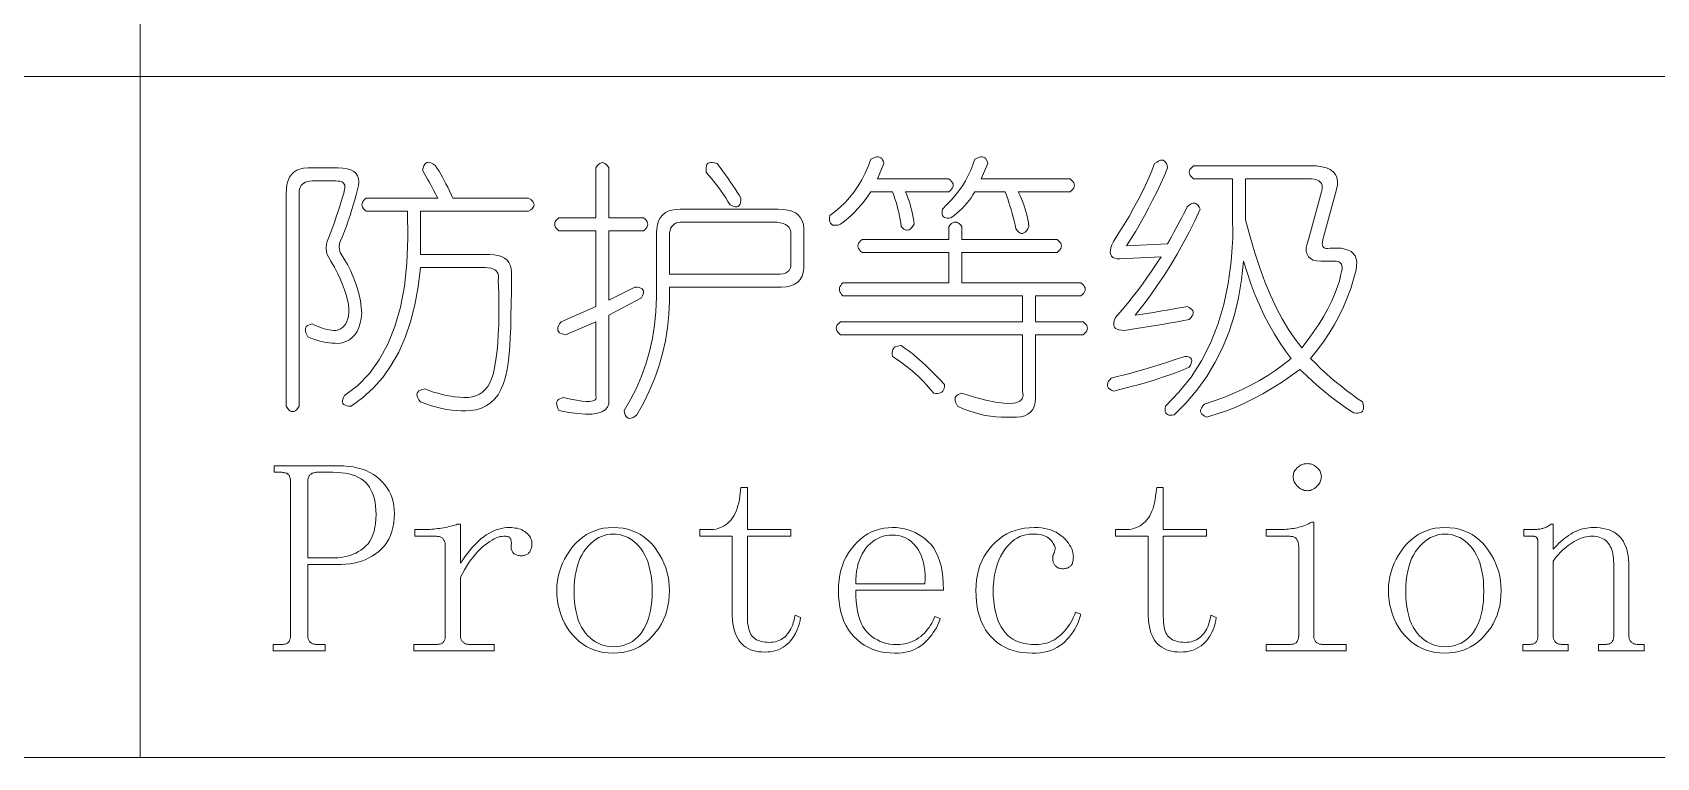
# Model space of a CAD drawing. Extents: x 1 to 297, y 1 to 210.
# Drawn here: x 131.29 to 144.14, y 29.56 to 35.3 of the extents above; entities that cross this region are included whole.
import ezdxf

# ---------------------------------------------------------------- set-up
doc = ezdxf.new("R2010")
doc.units = 0

msp = doc.modelspace()

# ---------------------------------------------------------------- linework, layer by layer
at = {"color": 7, "lineweight": 13}
for p, q in [((132.141, 56.508), (132.141, 29.565)), ((1.306, 34.953), (219.321, 34.953)), ((1.306, 29.565), (219.321, 29.565))]:
    msp.add_line(p, q, dxfattribs=at)
for points in [[(133.467, 34.231), (133.707, 34.231), (133.745, 34.229), (133.779, 34.224), (133.807, 34.215), (133.83, 34.203), (133.848, 34.188), (133.861, 34.169), (133.869, 34.147), (133.871, 34.121), (133.869, 34.092), (133.861, 34.059), (133.85, 34.018), (133.839, 33.977), (133.827, 33.936), (133.814, 33.895), (133.801, 33.853), (133.787, 33.812), (133.772, 33.771), (133.757, 33.73), (133.741, 33.689), (133.724, 33.648), (133.721, 33.641), (133.718, 33.633), (133.717, 33.626), (133.716, 33.618), (133.715, 33.609), (133.716, 33.6), (133.717, 33.591), (133.718, 33.582), (133.721, 33.572), (133.724, 33.562), (133.753, 33.514), (133.78, 33.466), (133.804, 33.418), (133.825, 33.37), (133.844, 33.322), (133.86, 33.274), (133.873, 33.226), (133.883, 33.178), (133.89, 33.13), (133.895, 33.082), (133.89, 33.039), (133.882, 33.001), (133.871, 32.967), (133.857, 32.937), (133.84, 32.911), (133.819, 32.889), (133.796, 32.871), (133.769, 32.857), (133.739, 32.847), (133.707, 32.842), (133.683, 32.843), (133.659, 32.844), (133.635, 32.847), (133.611, 32.85), (133.587, 32.855), (133.563, 32.861), (133.539, 32.867), (133.515, 32.875), (133.491, 32.884), (133.467, 32.893), (133.458, 32.91), (133.452, 32.925), (133.448, 32.939), (133.448, 32.951), (133.45, 32.962), (133.454, 32.972), (133.462, 32.98), (133.472, 32.987), (133.485, 32.992), (133.501, 32.996), (133.521, 32.987), (133.541, 32.978), (133.561, 32.97), (133.581, 32.963), (133.6, 32.958), (133.618, 32.953), (133.637, 32.949), (133.655, 32.947), (133.672, 32.945), (133.69, 32.945), (133.709, 32.95), (133.727, 32.957), (133.742, 32.967), (133.755, 32.981), (133.767, 32.996), (133.776, 33.015), (133.783, 33.036), (133.788, 33.06), (133.791, 33.087), (133.792, 33.116), (133.788, 33.151), (133.78, 33.188), (133.77, 33.227), (133.757, 33.267), (133.741, 33.309), (133.722, 33.353), (133.701, 33.398), (133.677, 33.445), (133.65, 33.494), (133.621, 33.545), (133.618, 33.555), (133.616, 33.565), (133.614, 33.576), (133.613, 33.586), (133.612, 33.596), (133.613, 33.607), (133.614, 33.617), (133.616, 33.627), (133.618, 33.637), (133.621, 33.648), (133.641, 33.701), (133.659, 33.752), (133.677, 33.8), (133.692, 33.845), (133.707, 33.888), (133.72, 33.927), (133.731, 33.965), (133.742, 33.999), (133.751, 34.03), (133.758, 34.059), (133.761, 34.072), (133.761, 34.084), (133.759, 34.094), (133.755, 34.103), (133.75, 34.111), (133.742, 34.117), (133.732, 34.122), (133.72, 34.125), (133.706, 34.127), (133.69, 34.128), (133.501, 34.128), (133.481, 34.127), (133.464, 34.124), (133.449, 34.118), (133.435, 34.111), (133.424, 34.102), (133.415, 34.091), (133.407, 34.077), (133.402, 34.062), (133.399, 34.044), (133.398, 34.025), (133.398, 32.345), (133.388, 32.329), (133.378, 32.317), (133.367, 32.309), (133.357, 32.304), (133.347, 32.302), (133.336, 32.304), (133.326, 32.309), (133.316, 32.317), (133.306, 32.329), (133.295, 32.345), (133.295, 34.025), (133.297, 34.064), (133.302, 34.099), (133.311, 34.13), (133.323, 34.157), (133.338, 34.179), (133.357, 34.198), (133.379, 34.212), (133.405, 34.222), (133.434, 34.229)], [(134.375, 34.213), (134.379, 34.232), (134.385, 34.248), (134.392, 34.26), (134.4, 34.268), (134.41, 34.273), (134.421, 34.275), (134.433, 34.273), (134.447, 34.268), (134.462, 34.26), (134.478, 34.248), (134.492, 34.227), (134.506, 34.205), (134.519, 34.181), (134.533, 34.157), (134.547, 34.132), (134.56, 34.106), (134.574, 34.079), (134.588, 34.05), (134.602, 34.021), (134.615, 33.991), (135.215, 33.991), (135.231, 33.98), (135.243, 33.97), (135.251, 33.96), (135.256, 33.949), (135.258, 33.939), (135.256, 33.929), (135.251, 33.919), (135.243, 33.908), (135.231, 33.898), (135.215, 33.888), (134.358, 33.888), (134.358, 33.545), (134.907, 33.545), (134.942, 33.543), (134.974, 33.538), (135.001, 33.529), (135.025, 33.517), (135.044, 33.502), (135.059, 33.483), (135.07, 33.461), (135.077, 33.435), (135.079, 33.406), (135.078, 33.373), (135.078, 33.258), (135.077, 33.152), (135.075, 33.055), (135.073, 32.967), (135.07, 32.889), (135.066, 32.82), (135.061, 32.76), (135.056, 32.71), (135.05, 32.668), (135.044, 32.636), (135.032, 32.577), (135.016, 32.525), (134.996, 32.477), (134.973, 32.436), (134.945, 32.401), (134.914, 32.371), (134.879, 32.347), (134.841, 32.329), (134.799, 32.317), (134.752, 32.311), (134.718, 32.308), (134.682, 32.308), (134.645, 32.31), (134.607, 32.313), (134.568, 32.319), (134.528, 32.327), (134.487, 32.337), (134.445, 32.349), (134.402, 32.363), (134.358, 32.379), (134.346, 32.396), (134.338, 32.411), (134.332, 32.424), (134.331, 32.437), (134.332, 32.448), (134.338, 32.457), (134.346, 32.466), (134.358, 32.472), (134.374, 32.478), (134.392, 32.482), (134.427, 32.469), (134.461, 32.457), (134.495, 32.447), (134.53, 32.438), (134.564, 32.431), (134.598, 32.424), (134.632, 32.42), (134.667, 32.416), (134.701, 32.414), (134.735, 32.413), (134.768, 32.419), (134.798, 32.428), (134.826, 32.441), (134.85, 32.457), (134.872, 32.478), (134.892, 32.502), (134.908, 32.53), (134.922, 32.562), (134.933, 32.597), (134.941, 32.636), (134.951, 32.68), (134.959, 32.73), (134.966, 32.786), (134.971, 32.847), (134.975, 32.915), (134.978, 32.988), (134.979, 33.067), (134.979, 33.152), (134.978, 33.243), (134.975, 33.339), (134.977, 33.359), (134.977, 33.376), (134.973, 33.392), (134.967, 33.405), (134.958, 33.416), (134.946, 33.426), (134.932, 33.433), (134.915, 33.438), (134.895, 33.441), (134.872, 33.442), (134.358, 33.442), (134.34, 33.289), (134.314, 33.146), (134.28, 33.012), (134.237, 32.888), (134.187, 32.773), (134.128, 32.669), (134.061, 32.573), (133.985, 32.487), (133.901, 32.411), (133.81, 32.345), (133.791, 32.346), (133.775, 32.348), (133.762, 32.353), (133.752, 32.359), (133.745, 32.366), (133.742, 32.376), (133.741, 32.387), (133.744, 32.4), (133.749, 32.414), (133.758, 32.431), (133.862, 32.51), (133.954, 32.604), (134.033, 32.713), (134.101, 32.837), (134.157, 32.975), (134.2, 33.128), (134.232, 33.296), (134.252, 33.478), (134.26, 33.676), (134.255, 33.888), (133.93, 33.888), (133.917, 33.898), (133.908, 33.908), (133.901, 33.919), (133.897, 33.929), (133.895, 33.939), (133.897, 33.949), (133.901, 33.96), (133.908, 33.97), (133.917, 33.98), (133.93, 33.991), (134.495, 33.991), (134.485, 34.011), (134.474, 34.032), (134.463, 34.054), (134.451, 34.076), (134.44, 34.098), (134.427, 34.12), (134.415, 34.143), (134.402, 34.166), (134.389, 34.19)], [(135.85, 34.231), (135.85, 33.836), (136.124, 33.836), (136.136, 33.826), (136.146, 33.816), (136.153, 33.805), (136.157, 33.795), (136.158, 33.785), (136.157, 33.775), (136.153, 33.764), (136.146, 33.754), (136.136, 33.744), (136.124, 33.733), (135.85, 33.733), (135.85, 33.185), (136.055, 33.288), (136.074, 33.287), (136.09, 33.284), (136.103, 33.28), (136.113, 33.274), (136.12, 33.266), (136.123, 33.257), (136.124, 33.246), (136.121, 33.233), (136.115, 33.218), (136.107, 33.202), (135.85, 33.065), (135.85, 32.396), (135.849, 32.365), (135.839, 32.338), (135.821, 32.317), (135.795, 32.3), (135.76, 32.289), (135.716, 32.283), (135.664, 32.282), (135.603, 32.287), (135.533, 32.296), (135.455, 32.311), (135.446, 32.327), (135.44, 32.342), (135.437, 32.356), (135.436, 32.368), (135.438, 32.379), (135.443, 32.389), (135.45, 32.397), (135.461, 32.404), (135.474, 32.409), (135.49, 32.413), (135.545, 32.401), (135.593, 32.392), (135.635, 32.386), (135.671, 32.383), (135.7, 32.383), (135.722, 32.387), (135.738, 32.393), (135.747, 32.402), (135.75, 32.415), (135.747, 32.431), (135.747, 33.013), (135.507, 32.911), (135.488, 32.915), (135.472, 32.92), (135.46, 32.927), (135.452, 32.935), (135.447, 32.945), (135.445, 32.956), (135.447, 32.968), (135.452, 32.982), (135.46, 32.997), (135.472, 33.013), (135.747, 33.133), (135.747, 33.733), (135.455, 33.733), (135.443, 33.744), (135.433, 33.754), (135.426, 33.764), (135.422, 33.775), (135.421, 33.785), (135.422, 33.795), (135.426, 33.805), (135.433, 33.816), (135.443, 33.826), (135.455, 33.836), (135.747, 33.836), (135.747, 34.231), (135.757, 34.246), (135.767, 34.258), (135.778, 34.267), (135.788, 34.272), (135.798, 34.273), (135.808, 34.272), (135.819, 34.267), (135.829, 34.258), (135.839, 34.246)], [(136.707, 34.265), (136.73, 34.234), (136.753, 34.205), (136.774, 34.175), (136.794, 34.147), (136.814, 34.119), (136.832, 34.092), (136.85, 34.066), (136.866, 34.04), (136.881, 34.015), (136.895, 33.991), (136.894, 33.972), (136.892, 33.956), (136.888, 33.943), (136.882, 33.933), (136.874, 33.926), (136.864, 33.923), (136.853, 33.922), (136.84, 33.925), (136.826, 33.93), (136.81, 33.939), (136.792, 33.966), (136.775, 33.993), (136.757, 34.02), (136.738, 34.046), (136.72, 34.072), (136.701, 34.098), (136.681, 34.123), (136.661, 34.148), (136.641, 34.172), (136.621, 34.196), (136.619, 34.215), (136.619, 34.232), (136.622, 34.246), (136.626, 34.257), (136.634, 34.265), (136.644, 34.27), (136.656, 34.273), (136.67, 34.273), (136.687, 34.27)], [(137.924, 34.299), (137.94, 34.308), (137.955, 34.314), (137.969, 34.318), (137.981, 34.318), (137.992, 34.316), (138.002, 34.311), (138.01, 34.304), (138.017, 34.294), (138.023, 34.281), (138.027, 34.265), (137.975, 34.145), (138.541, 34.145), (138.553, 34.135), (138.563, 34.124), (138.57, 34.114), (138.574, 34.104), (138.575, 34.093), (138.574, 34.083), (138.57, 34.073), (138.563, 34.063), (138.553, 34.052), (138.541, 34.042), (138.198, 34.042), (138.208, 34.018), (138.217, 33.993), (138.226, 33.968), (138.234, 33.943), (138.241, 33.918), (138.247, 33.892), (138.253, 33.866), (138.258, 33.839), (138.263, 33.812), (138.267, 33.785), (138.256, 33.769), (138.246, 33.757), (138.236, 33.747), (138.226, 33.741), (138.215, 33.738), (138.205, 33.738), (138.195, 33.74), (138.184, 33.746), (138.174, 33.756), (138.164, 33.768), (138.16, 33.795), (138.156, 33.823), (138.15, 33.85), (138.145, 33.877), (138.138, 33.905), (138.131, 33.932), (138.123, 33.96), (138.114, 33.987), (138.105, 34.015), (138.095, 34.042), (137.924, 34.042), (137.906, 34.015), (137.887, 33.988), (137.866, 33.961), (137.844, 33.935), (137.821, 33.909), (137.796, 33.884), (137.77, 33.858), (137.743, 33.834), (137.714, 33.809), (137.684, 33.785), (137.664, 33.779), (137.648, 33.777), (137.633, 33.777), (137.621, 33.779), (137.611, 33.785), (137.604, 33.793), (137.599, 33.804), (137.596, 33.818), (137.596, 33.834), (137.598, 33.853), (137.642, 33.886), (137.682, 33.921), (137.721, 33.958), (137.757, 33.999), (137.791, 34.042), (137.822, 34.088), (137.851, 34.137), (137.878, 34.188), (137.902, 34.242)], [(138.747, 34.299), (138.763, 34.308), (138.778, 34.314), (138.792, 34.318), (138.804, 34.318), (138.815, 34.316), (138.825, 34.311), (138.833, 34.304), (138.84, 34.294), (138.845, 34.281), (138.85, 34.265), (138.798, 34.145), (139.501, 34.145), (139.513, 34.135), (139.523, 34.124), (139.53, 34.114), (139.534, 34.104), (139.535, 34.093), (139.534, 34.083), (139.53, 34.073), (139.523, 34.063), (139.513, 34.052), (139.501, 34.042), (139.09, 34.042), (139.103, 34.015), (139.115, 33.987), (139.126, 33.96), (139.136, 33.932), (139.145, 33.905), (139.153, 33.877), (139.16, 33.85), (139.166, 33.823), (139.171, 33.795), (139.175, 33.768), (139.165, 33.749), (139.155, 33.734), (139.144, 33.723), (139.134, 33.716), (139.124, 33.712), (139.114, 33.712), (139.103, 33.716), (139.093, 33.724), (139.083, 33.735), (139.072, 33.751), (139.065, 33.781), (139.058, 33.812), (139.05, 33.842), (139.042, 33.871), (139.034, 33.901), (139.025, 33.93), (139.016, 33.958), (139.007, 33.986), (138.997, 34.014), (138.987, 34.042), (138.747, 34.042), (138.732, 34.018), (138.717, 33.995), (138.701, 33.973), (138.684, 33.951), (138.665, 33.931), (138.646, 33.91), (138.626, 33.891), (138.604, 33.872), (138.582, 33.854), (138.558, 33.836), (138.542, 33.834), (138.528, 33.834), (138.516, 33.835), (138.506, 33.839), (138.498, 33.845), (138.492, 33.853), (138.489, 33.863), (138.487, 33.875), (138.487, 33.889), (138.49, 33.905), (138.526, 33.94), (138.56, 33.975), (138.592, 34.012), (138.621, 34.05), (138.648, 34.089), (138.673, 34.129), (138.695, 34.17), (138.714, 34.212), (138.732, 34.255)], [(140.17, 34.265), (140.186, 34.277), (140.201, 34.285), (140.215, 34.291), (140.227, 34.292), (140.238, 34.291), (140.248, 34.285), (140.256, 34.277), (140.263, 34.265), (140.268, 34.249), (140.272, 34.231), (140.244, 34.166), (140.215, 34.102), (140.186, 34.038), (140.154, 33.975), (140.122, 33.913), (140.089, 33.852), (140.055, 33.791), (140.02, 33.731), (139.984, 33.672), (139.947, 33.613), (140.272, 33.631), (140.289, 33.661), (140.306, 33.692), (140.322, 33.722), (140.338, 33.751), (140.354, 33.781), (140.369, 33.81), (140.384, 33.838), (140.399, 33.866), (140.413, 33.894), (140.427, 33.922), (140.44, 33.934), (140.453, 33.943), (140.465, 33.949), (140.476, 33.952), (140.487, 33.952), (140.497, 33.949), (140.506, 33.942), (140.514, 33.933), (140.522, 33.92), (140.53, 33.905), (140.487, 33.813), (140.443, 33.723), (140.397, 33.635), (140.349, 33.548), (140.298, 33.463), (140.246, 33.38), (140.191, 33.299), (140.135, 33.219), (140.076, 33.141), (140.015, 33.065), (140.06, 33.072), (140.103, 33.079), (140.146, 33.085), (140.188, 33.092), (140.23, 33.099), (140.27, 33.106), (140.31, 33.113), (140.35, 33.12), (140.389, 33.127), (140.427, 33.133), (140.442, 33.126), (140.455, 33.118), (140.464, 33.11), (140.471, 33.101), (140.474, 33.091), (140.474, 33.08), (140.471, 33.069), (140.465, 33.057), (140.456, 33.044), (140.444, 33.031), (140.389, 33.02), (140.336, 33.011), (140.282, 33.001), (140.23, 32.992), (140.178, 32.983), (140.127, 32.975), (140.077, 32.967), (140.027, 32.959), (139.978, 32.952), (139.93, 32.945), (139.907, 32.946), (139.888, 32.949), (139.873, 32.954), (139.861, 32.961), (139.852, 32.971), (139.847, 32.982), (139.846, 32.995), (139.847, 33.011), (139.852, 33.028), (139.861, 33.048), (139.895, 33.086), (139.93, 33.127), (139.965, 33.17), (140.001, 33.215), (140.037, 33.262), (140.073, 33.311), (140.109, 33.362), (140.146, 33.415), (140.183, 33.47), (140.221, 33.528), (139.895, 33.511), (139.873, 33.512), (139.855, 33.516), (139.84, 33.523), (139.829, 33.533), (139.822, 33.545), (139.819, 33.56), (139.82, 33.578), (139.824, 33.598), (139.832, 33.622), (139.844, 33.648), (139.887, 33.716), (139.928, 33.782), (139.967, 33.847), (140.003, 33.911), (140.037, 33.973), (140.068, 34.034), (140.097, 34.094), (140.124, 34.152), (140.148, 34.209)], [(140.478, 34.248), (141.404, 34.248), (141.452, 34.246), (141.494, 34.24), (141.53, 34.231), (141.56, 34.218), (141.584, 34.201), (141.601, 34.18), (141.613, 34.155), (141.618, 34.127), (141.617, 34.095), (141.61, 34.059), (141.507, 33.682), (141.501, 33.663), (141.498, 33.646), (141.497, 33.631), (141.498, 33.619), (141.502, 33.609), (141.509, 33.602), (141.518, 33.597), (141.529, 33.594), (141.542, 33.594), (141.558, 33.596), (141.61, 33.596), (141.645, 33.595), (141.676, 33.589), (141.703, 33.581), (141.725, 33.569), (141.742, 33.553), (141.756, 33.535), (141.764, 33.512), (141.769, 33.487), (141.768, 33.457), (141.764, 33.425), (141.745, 33.35), (141.722, 33.276), (141.695, 33.203), (141.665, 33.131), (141.631, 33.061), (141.593, 32.991), (141.551, 32.922), (141.506, 32.854), (141.457, 32.788), (141.404, 32.722), (141.445, 32.682), (141.486, 32.642), (141.527, 32.605), (141.568, 32.568), (141.61, 32.533), (141.651, 32.5), (141.692, 32.468), (141.733, 32.437), (141.774, 32.407), (141.815, 32.379), (141.821, 32.36), (141.824, 32.343), (141.824, 32.328), (141.821, 32.316), (141.815, 32.306), (141.807, 32.299), (141.796, 32.294), (141.782, 32.291), (141.766, 32.291), (141.747, 32.293), (141.715, 32.312), (141.68, 32.335), (141.643, 32.36), (141.604, 32.389), (141.562, 32.422), (141.518, 32.458), (141.472, 32.497), (141.423, 32.54), (141.372, 32.587), (141.318, 32.636), (141.246, 32.583), (141.173, 32.533), (141.101, 32.487), (141.027, 32.444), (140.954, 32.405), (140.88, 32.369), (140.806, 32.336), (140.731, 32.307), (140.656, 32.281), (140.581, 32.259), (140.565, 32.266), (140.553, 32.274), (140.543, 32.283), (140.537, 32.292), (140.534, 32.302), (140.534, 32.313), (140.537, 32.324), (140.543, 32.336), (140.552, 32.349), (140.564, 32.362), (140.642, 32.387), (140.717, 32.415), (140.791, 32.445), (140.863, 32.477), (140.932, 32.512), (141, 32.549), (141.065, 32.589), (141.129, 32.631), (141.19, 32.675), (141.25, 32.722), (141.203, 32.785), (141.158, 32.852), (141.115, 32.921), (141.074, 32.994), (141.035, 33.069), (140.999, 33.148), (140.964, 33.23), (140.931, 33.314), (140.901, 33.402), (140.872, 33.493), (140.858, 33.345), (140.834, 33.203), (140.801, 33.067), (140.76, 32.937), (140.71, 32.812), (140.65, 32.693), (140.582, 32.58), (140.505, 32.473), (140.419, 32.372), (140.324, 32.276), (140.308, 32.274), (140.294, 32.274), (140.282, 32.275), (140.272, 32.279), (140.264, 32.285), (140.258, 32.293), (140.254, 32.303), (140.253, 32.315), (140.253, 32.329), (140.255, 32.345), (140.362, 32.456), (140.458, 32.576), (140.541, 32.705), (140.612, 32.844), (140.671, 32.992), (140.718, 33.149), (140.753, 33.316), (140.776, 33.491), (140.788, 33.676), (140.787, 33.871), (140.787, 34.145), (140.478, 34.145), (140.466, 34.155), (140.456, 34.165), (140.449, 34.176), (140.445, 34.186), (140.444, 34.196), (140.445, 34.207), (140.449, 34.217), (140.456, 34.227), (140.466, 34.237)], [(141.387, 34.145), (140.89, 34.145), (140.89, 33.819), (140.925, 33.686), (140.962, 33.559), (141.002, 33.44), (141.043, 33.328), (141.087, 33.223), (141.132, 33.126), (141.18, 33.036), (141.23, 32.952), (141.281, 32.876), (141.335, 32.808), (141.385, 32.872), (141.43, 32.935), (141.471, 32.997), (141.508, 33.057), (141.541, 33.116), (141.57, 33.174), (141.594, 33.23), (141.615, 33.285), (141.632, 33.338), (141.644, 33.391), (141.65, 33.41), (141.653, 33.428), (141.654, 33.443), (141.652, 33.456), (141.648, 33.468), (141.642, 33.477), (141.633, 33.484), (141.622, 33.489), (141.608, 33.492), (141.592, 33.493), (141.524, 33.493), (141.485, 33.492), (141.453, 33.495), (141.425, 33.502), (141.403, 33.513), (141.387, 33.528), (141.376, 33.547), (141.37, 33.57), (141.37, 33.598), (141.376, 33.629), (141.387, 33.665), (141.49, 34.042), (141.495, 34.062), (141.496, 34.079), (141.495, 34.094), (141.49, 34.108), (141.481, 34.119), (141.469, 34.128), (141.454, 34.136), (141.435, 34.141), (141.412, 34.144)], [(136.415, 33.905), (137.187, 33.905), (137.229, 33.903), (137.266, 33.897), (137.299, 33.888), (137.327, 33.875), (137.35, 33.858), (137.368, 33.837), (137.381, 33.812), (137.39, 33.784), (137.393, 33.752), (137.392, 33.716), (137.392, 33.476), (137.393, 33.437), (137.389, 33.403), (137.38, 33.373), (137.365, 33.347), (137.345, 33.326), (137.32, 33.31), (137.29, 33.297), (137.255, 33.29), (137.215, 33.287), (137.17, 33.288), (136.33, 33.288), (136.33, 33.179), (136.325, 33.072), (136.314, 32.966), (136.297, 32.863), (136.274, 32.761), (136.245, 32.66), (136.211, 32.562), (136.17, 32.465), (136.124, 32.37), (136.072, 32.276), (136.056, 32.264), (136.041, 32.256), (136.027, 32.251), (136.015, 32.249), (136.004, 32.251), (135.994, 32.256), (135.986, 32.264), (135.979, 32.276), (135.974, 32.292), (135.97, 32.311), (136.021, 32.398), (136.068, 32.488), (136.108, 32.582), (136.142, 32.678), (136.171, 32.778), (136.194, 32.88), (136.211, 32.986), (136.222, 33.095), (136.227, 33.207), (136.227, 33.322), (136.227, 33.716), (136.229, 33.752), (136.234, 33.784), (136.244, 33.812), (136.257, 33.837), (136.274, 33.858), (136.295, 33.875), (136.319, 33.888), (136.347, 33.897), (136.379, 33.903)], [(137.152, 33.802), (136.432, 33.802), (136.413, 33.801), (136.395, 33.798), (136.38, 33.793), (136.367, 33.786), (136.355, 33.776), (136.346, 33.765), (136.339, 33.752), (136.334, 33.736), (136.331, 33.719), (136.33, 33.699), (136.33, 33.391), (137.152, 33.391), (137.182, 33.389), (137.207, 33.389), (137.23, 33.393), (137.248, 33.399), (137.264, 33.408), (137.276, 33.419), (137.284, 33.434), (137.29, 33.451), (137.291, 33.471), (137.29, 33.493), (137.29, 33.682), (137.291, 33.705), (137.29, 33.725), (137.284, 33.743), (137.276, 33.759), (137.264, 33.772), (137.248, 33.783), (137.23, 33.791), (137.207, 33.797), (137.182, 33.801)], [(138.644, 33.768), (138.644, 33.665), (139.398, 33.665), (139.41, 33.655), (139.42, 33.644), (139.427, 33.634), (139.431, 33.624), (139.432, 33.613), (139.431, 33.603), (139.427, 33.593), (139.42, 33.583), (139.41, 33.572), (139.398, 33.562), (138.644, 33.562), (138.644, 33.322), (139.587, 33.322), (139.599, 33.312), (139.609, 33.301), (139.616, 33.291), (139.62, 33.281), (139.621, 33.271), (139.62, 33.26), (139.616, 33.25), (139.609, 33.24), (139.599, 33.229), (139.587, 33.219), (139.227, 33.219), (139.227, 33.013), (139.604, 33.013), (139.616, 33.003), (139.626, 32.993), (139.633, 32.983), (139.637, 32.972), (139.638, 32.962), (139.637, 32.952), (139.633, 32.941), (139.626, 32.931), (139.616, 32.921), (139.604, 32.911), (139.227, 32.911), (139.227, 32.448), (139.228, 32.409), (139.225, 32.374), (139.217, 32.344), (139.205, 32.319), (139.188, 32.298), (139.167, 32.281), (139.142, 32.269), (139.112, 32.261), (139.077, 32.258), (139.038, 32.259), (138.997, 32.257), (138.955, 32.257), (138.913, 32.26), (138.871, 32.265), (138.828, 32.272), (138.785, 32.282), (138.742, 32.294), (138.698, 32.309), (138.654, 32.325), (138.61, 32.345), (138.601, 32.361), (138.594, 32.376), (138.591, 32.39), (138.59, 32.402), (138.592, 32.413), (138.597, 32.423), (138.605, 32.431), (138.615, 32.438), (138.628, 32.444), (138.644, 32.448), (138.744, 32.417), (138.833, 32.394), (138.91, 32.377), (138.976, 32.368), (139.03, 32.366), (139.072, 32.372), (139.102, 32.384), (139.121, 32.404), (139.128, 32.431), (139.124, 32.465), (139.124, 32.911), (137.684, 32.911), (137.672, 32.921), (137.662, 32.931), (137.655, 32.941), (137.651, 32.952), (137.65, 32.962), (137.651, 32.972), (137.655, 32.983), (137.662, 32.993), (137.672, 33.003), (137.684, 33.013), (139.124, 33.013), (139.124, 33.219), (137.701, 33.219), (137.692, 33.229), (137.685, 33.24), (137.679, 33.25), (137.676, 33.26), (137.675, 33.271), (137.676, 33.281), (137.679, 33.291), (137.685, 33.301), (137.692, 33.312), (137.701, 33.322), (138.541, 33.322), (138.541, 33.562), (137.855, 33.562), (137.843, 33.572), (137.833, 33.583), (137.826, 33.593), (137.822, 33.603), (137.821, 33.613), (137.822, 33.624), (137.826, 33.634), (137.833, 33.644), (137.843, 33.655), (137.855, 33.665), (138.541, 33.665), (138.541, 33.768), (138.551, 33.78), (138.562, 33.79), (138.572, 33.797), (138.582, 33.801), (138.592, 33.802), (138.603, 33.801), (138.613, 33.797), (138.623, 33.79), (138.634, 33.78)], [(138.164, 32.825), (138.195, 32.803), (138.227, 32.78), (138.26, 32.754), (138.293, 32.726), (138.327, 32.696), (138.361, 32.664), (138.397, 32.63), (138.433, 32.594), (138.469, 32.556), (138.507, 32.516), (138.506, 32.5), (138.503, 32.486), (138.499, 32.474), (138.493, 32.464), (138.485, 32.456), (138.476, 32.45), (138.465, 32.447), (138.452, 32.445), (138.437, 32.445), (138.421, 32.448), (138.393, 32.481), (138.364, 32.514), (138.334, 32.546), (138.303, 32.577), (138.271, 32.606), (138.238, 32.635), (138.204, 32.663), (138.169, 32.689), (138.132, 32.715), (138.095, 32.739), (138.093, 32.755), (138.093, 32.77), (138.094, 32.783), (138.098, 32.794), (138.104, 32.803), (138.112, 32.811), (138.122, 32.817), (138.134, 32.821), (138.148, 32.824)], [(140.41, 32.739), (140.425, 32.738), (140.438, 32.736), (140.449, 32.731), (140.456, 32.725), (140.461, 32.718), (140.463, 32.708), (140.462, 32.697), (140.459, 32.684), (140.453, 32.67), (140.444, 32.653), (140.395, 32.633), (140.343, 32.613), (140.289, 32.593), (140.233, 32.574), (140.174, 32.555), (140.113, 32.536), (140.049, 32.518), (139.983, 32.5), (139.915, 32.482), (139.844, 32.465), (139.828, 32.472), (139.816, 32.48), (139.806, 32.489), (139.8, 32.498), (139.797, 32.508), (139.797, 32.518), (139.799, 32.53), (139.805, 32.542), (139.815, 32.554), (139.827, 32.568), (139.873, 32.579), (139.921, 32.591), (139.973, 32.605), (140.027, 32.62), (140.084, 32.636), (140.144, 32.654), (140.206, 32.673), (140.271, 32.694), (140.339, 32.716)], [(141.378, 31.891), (141.387, 31.89), (141.395, 31.889), (141.403, 31.888), (141.411, 31.886), (141.419, 31.883), (141.426, 31.88), (141.434, 31.876), (141.441, 31.871), (141.448, 31.866), (141.455, 31.861), (141.462, 31.854), (141.468, 31.848), (141.473, 31.841), (141.477, 31.835), (141.481, 31.827), (141.484, 31.82), (141.486, 31.812), (141.488, 31.804), (141.489, 31.796), (141.49, 31.788), (141.489, 31.779), (141.488, 31.771), (141.486, 31.763), (141.484, 31.755), (141.481, 31.747), (141.477, 31.739), (141.473, 31.732), (141.468, 31.725), (141.462, 31.718), (141.455, 31.711), (141.448, 31.704), (141.441, 31.698), (141.434, 31.693), (141.426, 31.689), (141.419, 31.685), (141.411, 31.682), (141.403, 31.679), (141.395, 31.678), (141.387, 31.677), (141.378, 31.676), (141.37, 31.677), (141.361, 31.678), (141.353, 31.679), (141.345, 31.682), (141.337, 31.685), (141.33, 31.689), (141.322, 31.693), (141.315, 31.698), (141.308, 31.704), (141.301, 31.711), (141.294, 31.718), (141.289, 31.725), (141.284, 31.732), (141.279, 31.739), (141.275, 31.747), (141.272, 31.755), (141.27, 31.763), (141.268, 31.771), (141.267, 31.779), (141.267, 31.788), (141.267, 31.796), (141.268, 31.804), (141.27, 31.812), (141.272, 31.82), (141.275, 31.827), (141.279, 31.835), (141.284, 31.841), (141.289, 31.848), (141.294, 31.854), (141.301, 31.861), (141.308, 31.866), (141.315, 31.871), (141.322, 31.876), (141.33, 31.88), (141.337, 31.883), (141.345, 31.886), (141.353, 31.888), (141.361, 31.889), (141.37, 31.89)], [(133.467, 31.093), (133.467, 30.528), (133.467, 30.521), (133.468, 30.515), (133.469, 30.509), (133.47, 30.503), (133.472, 30.498), (133.474, 30.493), (133.477, 30.488), (133.48, 30.484), (133.484, 30.48), (133.488, 30.476), (133.493, 30.473), (133.497, 30.47), (133.502, 30.468), (133.507, 30.465), (133.513, 30.463), (133.518, 30.462), (133.524, 30.461), (133.531, 30.46), (133.537, 30.459), (133.544, 30.459), (133.604, 30.459), (133.604, 30.408), (133.192, 30.408), (133.192, 30.459), (133.252, 30.459), (133.261, 30.459), (133.269, 30.46), (133.276, 30.461), (133.283, 30.462), (133.289, 30.463), (133.295, 30.465), (133.3, 30.468), (133.305, 30.47), (133.309, 30.473), (133.312, 30.476), (133.316, 30.48), (133.319, 30.484), (133.321, 30.488), (133.323, 30.493), (133.325, 30.498), (133.327, 30.503), (133.328, 30.509), (133.329, 30.515), (133.329, 30.521), (133.33, 30.528), (133.33, 31.753), (133.329, 31.76), (133.329, 31.766), (133.328, 31.772), (133.327, 31.778), (133.325, 31.783), (133.323, 31.788), (133.321, 31.793), (133.319, 31.797), (133.316, 31.801), (133.312, 31.805), (133.309, 31.808), (133.305, 31.811), (133.3, 31.814), (133.295, 31.816), (133.289, 31.818), (133.283, 31.819), (133.276, 31.82), (133.269, 31.821), (133.261, 31.822), (133.252, 31.822), (133.201, 31.822), (133.201, 31.873), (133.707, 31.873), (133.749, 31.872), (133.788, 31.869), (133.826, 31.864), (133.862, 31.856), (133.896, 31.847), (133.928, 31.835), (133.958, 31.821), (133.986, 31.805), (134.013, 31.787), (134.037, 31.766), (134.059, 31.744), (134.078, 31.721), (134.096, 31.697), (134.111, 31.672), (134.123, 31.645), (134.134, 31.618), (134.142, 31.589), (134.148, 31.559), (134.151, 31.528), (134.152, 31.496), (134.151, 31.458), (134.147, 31.421), (134.141, 31.386), (134.133, 31.354), (134.121, 31.323), (134.108, 31.294), (134.092, 31.266), (134.073, 31.241), (134.052, 31.218), (134.028, 31.196), (134.003, 31.177), (133.977, 31.159), (133.949, 31.144), (133.921, 31.13), (133.892, 31.119), (133.862, 31.11), (133.831, 31.103), (133.799, 31.098), (133.766, 31.094), (133.732, 31.093)], [(133.681, 31.145), (133.706, 31.146), (133.731, 31.148), (133.755, 31.152), (133.779, 31.157), (133.802, 31.164), (133.824, 31.173), (133.846, 31.183), (133.868, 31.194), (133.888, 31.207), (133.908, 31.222), (133.927, 31.239), (133.944, 31.257), (133.958, 31.278), (133.971, 31.302), (133.982, 31.327), (133.991, 31.355), (133.998, 31.385), (134.003, 31.417), (134.006, 31.451), (134.007, 31.488), (134.006, 31.521), (134.003, 31.553), (133.999, 31.582), (133.994, 31.61), (133.986, 31.637), (133.977, 31.661), (133.967, 31.684), (133.955, 31.704), (133.941, 31.723), (133.925, 31.741), (133.908, 31.756), (133.889, 31.77), (133.868, 31.782), (133.844, 31.793), (133.819, 31.802), (133.792, 31.809), (133.763, 31.815), (133.732, 31.819), (133.699, 31.821), (133.664, 31.822), (133.544, 31.822), (133.537, 31.822), (133.531, 31.821), (133.524, 31.82), (133.518, 31.819), (133.513, 31.818), (133.507, 31.816), (133.502, 31.814), (133.497, 31.811), (133.493, 31.808), (133.488, 31.805), (133.484, 31.801), (133.48, 31.797), (133.477, 31.793), (133.474, 31.788), (133.472, 31.783), (133.47, 31.778), (133.469, 31.772), (133.468, 31.766), (133.467, 31.76), (133.467, 31.753), (133.467, 31.145)], [(136.947, 30.682), (136.947, 30.659), (136.948, 30.637), (136.951, 30.617), (136.954, 30.598), (136.957, 30.581), (136.962, 30.566), (136.968, 30.552), (136.974, 30.539), (136.981, 30.528), (136.99, 30.519), (136.999, 30.511), (137.008, 30.504), (137.019, 30.497), (137.031, 30.492), (137.043, 30.487), (137.056, 30.483), (137.071, 30.48), (137.086, 30.478), (137.101, 30.477), (137.118, 30.476), (137.135, 30.477), (137.151, 30.479), (137.166, 30.481), (137.181, 30.485), (137.195, 30.49), (137.209, 30.496), (137.221, 30.504), (137.233, 30.512), (137.245, 30.521), (137.255, 30.532), (137.265, 30.544), (137.274, 30.556), (137.283, 30.57), (137.291, 30.584), (137.298, 30.6), (137.305, 30.616), (137.31, 30.633), (137.316, 30.651), (137.32, 30.67), (137.324, 30.691), (137.367, 30.673), (137.363, 30.65), (137.358, 30.627), (137.351, 30.605), (137.344, 30.584), (137.336, 30.564), (137.326, 30.545), (137.315, 30.526), (137.304, 30.509), (137.291, 30.492), (137.277, 30.476), (137.262, 30.462), (137.246, 30.449), (137.229, 30.437), (137.211, 30.427), (137.192, 30.418), (137.172, 30.411), (137.152, 30.406), (137.13, 30.402), (137.107, 30.4), (137.084, 30.399), (137.059, 30.4), (137.035, 30.402), (137.012, 30.406), (136.991, 30.411), (136.971, 30.418), (136.953, 30.427), (136.935, 30.437), (136.919, 30.449), (136.904, 30.462), (136.891, 30.476), (136.879, 30.493), (136.868, 30.511), (136.858, 30.53), (136.85, 30.552), (136.843, 30.575), (136.837, 30.6), (136.832, 30.626), (136.829, 30.655), (136.827, 30.685), (136.827, 30.716), (136.827, 31.316), (136.57, 31.316), (136.57, 31.368), (136.638, 31.368), (136.658, 31.368), (136.678, 31.37), (136.696, 31.373), (136.714, 31.378), (136.731, 31.384), (136.748, 31.391), (136.763, 31.399), (136.778, 31.409), (136.792, 31.42), (136.805, 31.432), (136.818, 31.446), (136.829, 31.461), (136.84, 31.477), (136.849, 31.495), (136.858, 31.514), (136.865, 31.535), (136.872, 31.558), (136.878, 31.581), (136.883, 31.607), (136.887, 31.633), (136.895, 31.702), (136.947, 31.702), (136.947, 31.368), (137.29, 31.368), (137.29, 31.316), (136.947, 31.316)], [(140.238, 30.682), (140.239, 30.659), (140.24, 30.637), (140.242, 30.617), (140.245, 30.598), (140.249, 30.581), (140.254, 30.566), (140.259, 30.552), (140.266, 30.539), (140.273, 30.528), (140.281, 30.519), (140.29, 30.511), (140.3, 30.504), (140.311, 30.497), (140.322, 30.492), (140.335, 30.487), (140.348, 30.483), (140.362, 30.48), (140.377, 30.478), (140.393, 30.477), (140.41, 30.476), (140.426, 30.477), (140.442, 30.479), (140.458, 30.481), (140.473, 30.485), (140.487, 30.49), (140.5, 30.496), (140.513, 30.504), (140.525, 30.512), (140.536, 30.521), (140.547, 30.532), (140.557, 30.544), (140.566, 30.556), (140.574, 30.57), (140.582, 30.584), (140.59, 30.6), (140.596, 30.616), (140.602, 30.633), (140.607, 30.651), (140.612, 30.67), (140.615, 30.691), (140.658, 30.673), (140.654, 30.65), (140.649, 30.627), (140.643, 30.605), (140.635, 30.584), (140.627, 30.564), (140.618, 30.545), (140.607, 30.526), (140.595, 30.509), (140.582, 30.492), (140.568, 30.476), (140.553, 30.462), (140.537, 30.449), (140.52, 30.437), (140.502, 30.427), (140.483, 30.418), (140.464, 30.411), (140.443, 30.406), (140.421, 30.402), (140.399, 30.4), (140.375, 30.399), (140.35, 30.4), (140.326, 30.402), (140.304, 30.406), (140.283, 30.411), (140.263, 30.418), (140.244, 30.427), (140.227, 30.437), (140.211, 30.449), (140.196, 30.462), (140.182, 30.476), (140.17, 30.493), (140.159, 30.511), (140.15, 30.53), (140.141, 30.552), (140.134, 30.575), (140.128, 30.6), (140.124, 30.626), (140.121, 30.655), (140.119, 30.685), (140.118, 30.716), (140.118, 31.316), (139.861, 31.316), (139.861, 31.368), (139.93, 31.368), (139.95, 31.368), (139.969, 31.37), (139.988, 31.373), (140.006, 31.378), (140.023, 31.384), (140.039, 31.391), (140.055, 31.399), (140.069, 31.409), (140.083, 31.42), (140.097, 31.432), (140.109, 31.446), (140.121, 31.461), (140.131, 31.477), (140.141, 31.495), (140.149, 31.514), (140.157, 31.535), (140.164, 31.558), (140.169, 31.581), (140.174, 31.607), (140.178, 31.633), (140.187, 31.702), (140.238, 31.702), (140.238, 31.368), (140.581, 31.368), (140.581, 31.316), (140.238, 31.316)], [(134.675, 31.102), (134.693, 31.129), (134.71, 31.154), (134.728, 31.178), (134.746, 31.201), (134.764, 31.223), (134.783, 31.243), (134.802, 31.262), (134.821, 31.28), (134.84, 31.297), (134.86, 31.312), (134.879, 31.326), (134.899, 31.338), (134.919, 31.349), (134.939, 31.359), (134.959, 31.367), (134.979, 31.373), (135, 31.378), (135.02, 31.382), (135.04, 31.384), (135.061, 31.385), (135.078, 31.384), (135.094, 31.383), (135.109, 31.381), (135.123, 31.379), (135.137, 31.375), (135.15, 31.371), (135.162, 31.366), (135.173, 31.36), (135.184, 31.354), (135.194, 31.346), (135.203, 31.338), (135.211, 31.33), (135.218, 31.322), (135.224, 31.313), (135.229, 31.305), (135.233, 31.295), (135.237, 31.286), (135.239, 31.276), (135.241, 31.266), (135.241, 31.256), (135.241, 31.248), (135.24, 31.24), (135.239, 31.232), (135.238, 31.225), (135.236, 31.218), (135.233, 31.211), (135.23, 31.205), (135.227, 31.199), (135.224, 31.193), (135.22, 31.188), (135.215, 31.183), (135.21, 31.178), (135.205, 31.175), (135.199, 31.171), (135.193, 31.168), (135.186, 31.166), (135.179, 31.164), (135.172, 31.163), (135.164, 31.162), (135.155, 31.162), (135.147, 31.162), (135.139, 31.163), (135.131, 31.164), (135.124, 31.166), (135.118, 31.168), (135.112, 31.171), (135.106, 31.175), (135.1, 31.178), (135.095, 31.183), (135.091, 31.188), (135.087, 31.193), (135.084, 31.199), (135.081, 31.205), (135.079, 31.211), (135.077, 31.218), (135.076, 31.225), (135.076, 31.232), (135.076, 31.24), (135.077, 31.248), (135.078, 31.256), (135.078, 31.261), (135.078, 31.266), (135.077, 31.271), (135.077, 31.275), (135.076, 31.28), (135.075, 31.284), (135.074, 31.288), (135.073, 31.292), (135.071, 31.296), (135.07, 31.299), (135.068, 31.302), (135.065, 31.305), (135.061, 31.308), (135.057, 31.31), (135.052, 31.312), (135.047, 31.314), (135.041, 31.315), (135.034, 31.316), (135.026, 31.316), (135.018, 31.316), (135.004, 31.315), (134.99, 31.313), (134.974, 31.309), (134.958, 31.303), (134.942, 31.295), (134.925, 31.285), (134.907, 31.274), (134.889, 31.261), (134.87, 31.247), (134.851, 31.231), (134.831, 31.213), (134.812, 31.194), (134.794, 31.173), (134.776, 31.151), (134.758, 31.128), (134.74, 31.103), (134.723, 31.077), (134.707, 31.05), (134.691, 31.021), (134.675, 30.991), (134.675, 30.528), (134.675, 30.521), (134.676, 30.515), (134.677, 30.509), (134.679, 30.503), (134.681, 30.498), (134.683, 30.493), (134.686, 30.488), (134.689, 30.484), (134.693, 30.48), (134.697, 30.476), (134.701, 30.473), (134.706, 30.47), (134.711, 30.468), (134.716, 30.465), (134.721, 30.463), (134.727, 30.462), (134.733, 30.461), (134.739, 30.46), (134.746, 30.459), (134.752, 30.459), (134.941, 30.459), (134.941, 30.408), (134.307, 30.408), (134.307, 30.459), (134.478, 30.459), (134.486, 30.459), (134.494, 30.46), (134.502, 30.461), (134.508, 30.462), (134.515, 30.463), (134.52, 30.465), (134.526, 30.468), (134.53, 30.47), (134.534, 30.473), (134.538, 30.476), (134.541, 30.48), (134.544, 30.484), (134.547, 30.488), (134.549, 30.493), (134.551, 30.498), (134.553, 30.503), (134.554, 30.509), (134.555, 30.515), (134.555, 30.521), (134.555, 30.528), (134.555, 31.239), (134.555, 31.246), (134.555, 31.252), (134.554, 31.259), (134.553, 31.265), (134.551, 31.27), (134.549, 31.276), (134.547, 31.281), (134.544, 31.286), (134.541, 31.29), (134.538, 31.295), (134.534, 31.299), (134.53, 31.303), (134.526, 31.306), (134.52, 31.309), (134.515, 31.311), (134.508, 31.313), (134.502, 31.314), (134.494, 31.315), (134.486, 31.316), (134.478, 31.316), (134.315, 31.316), (134.315, 31.368), (134.384, 31.368), (134.396, 31.368), (134.409, 31.368), (134.422, 31.369), (134.435, 31.37), (134.449, 31.371), (134.464, 31.372), (134.478, 31.374), (134.494, 31.376), (134.509, 31.378), (134.525, 31.381), (134.541, 31.383), (134.556, 31.386), (134.571, 31.389), (134.584, 31.392), (134.597, 31.395), (134.609, 31.398), (134.62, 31.401), (134.631, 31.404), (134.641, 31.407), (134.65, 31.411), (134.675, 31.411)], [(136.33, 30.888), (136.328, 30.846), (136.324, 30.805), (136.318, 30.766), (136.309, 30.728), (136.297, 30.692), (136.283, 30.657), (136.267, 30.623), (136.247, 30.591), (136.225, 30.561), (136.201, 30.532), (136.175, 30.505), (136.147, 30.481), (136.118, 30.46), (136.089, 30.441), (136.057, 30.426), (136.025, 30.413), (135.992, 30.403), (135.957, 30.396), (135.921, 30.392), (135.884, 30.391), (135.845, 30.392), (135.808, 30.396), (135.772, 30.404), (135.738, 30.414), (135.705, 30.427), (135.674, 30.443), (135.644, 30.462), (135.615, 30.484), (135.588, 30.509), (135.562, 30.536), (135.539, 30.566), (135.518, 30.597), (135.499, 30.629), (135.483, 30.662), (135.469, 30.697), (135.458, 30.733), (135.449, 30.77), (135.443, 30.808), (135.439, 30.847), (135.438, 30.888), (135.439, 30.925), (135.443, 30.962), (135.449, 30.998), (135.458, 31.033), (135.469, 31.068), (135.483, 31.102), (135.499, 31.135), (135.518, 31.167), (135.539, 31.199), (135.562, 31.231), (135.588, 31.26), (135.615, 31.286), (135.644, 31.309), (135.674, 31.329), (135.705, 31.346), (135.738, 31.36), (135.772, 31.371), (135.808, 31.379), (135.845, 31.383), (135.884, 31.385), (135.924, 31.383), (135.963, 31.379), (136, 31.371), (136.035, 31.36), (136.068, 31.346), (136.1, 31.329), (136.13, 31.309), (136.158, 31.286), (136.185, 31.26), (136.21, 31.231), (136.232, 31.199), (136.253, 31.167), (136.271, 31.135), (136.286, 31.102), (136.3, 31.068), (136.31, 31.033), (136.319, 30.998), (136.325, 30.962), (136.328, 30.925)], [(137.804, 30.888), (137.805, 30.843), (137.807, 30.8), (137.812, 30.761), (137.818, 30.724), (137.826, 30.689), (137.836, 30.658), (137.848, 30.629), (137.861, 30.602), (137.877, 30.579), (137.894, 30.558), (137.912, 30.539), (137.932, 30.522), (137.953, 30.507), (137.975, 30.495), (137.998, 30.484), (138.022, 30.475), (138.047, 30.468), (138.074, 30.463), (138.101, 30.46), (138.13, 30.459), (138.152, 30.46), (138.173, 30.462), (138.193, 30.465), (138.213, 30.469), (138.232, 30.475), (138.251, 30.482), (138.269, 30.491), (138.286, 30.5), (138.302, 30.511), (138.318, 30.523), (138.333, 30.537), (138.347, 30.55), (138.361, 30.565), (138.373, 30.58), (138.385, 30.595), (138.395, 30.611), (138.405, 30.628), (138.414, 30.645), (138.422, 30.663), (138.43, 30.682), (138.472, 30.665), (138.467, 30.646), (138.46, 30.627), (138.451, 30.609), (138.442, 30.59), (138.431, 30.572), (138.418, 30.553), (138.405, 30.535), (138.39, 30.517), (138.374, 30.499), (138.357, 30.481), (138.338, 30.463), (138.318, 30.448), (138.297, 30.435), (138.274, 30.423), (138.251, 30.413), (138.226, 30.405), (138.199, 30.399), (138.172, 30.394), (138.143, 30.391), (138.112, 30.391), (138.074, 30.392), (138.036, 30.396), (138.001, 30.402), (137.966, 30.411), (137.933, 30.423), (137.902, 30.437), (137.872, 30.454), (137.844, 30.473), (137.817, 30.495), (137.791, 30.519), (137.767, 30.546), (137.746, 30.575), (137.728, 30.606), (137.711, 30.64), (137.698, 30.676), (137.687, 30.714), (137.678, 30.754), (137.672, 30.796), (137.668, 30.841), (137.667, 30.888), (137.668, 30.93), (137.672, 30.971), (137.678, 31.01), (137.687, 31.047), (137.698, 31.084), (137.711, 31.119), (137.728, 31.152), (137.746, 31.184), (137.767, 31.214), (137.791, 31.243), (137.816, 31.27), (137.843, 31.294), (137.871, 31.316), (137.899, 31.334), (137.929, 31.35), (137.96, 31.362), (137.992, 31.372), (138.026, 31.379), (138.06, 31.383), (138.095, 31.385), (138.127, 31.384), (138.159, 31.38), (138.189, 31.375), (138.219, 31.367), (138.247, 31.357), (138.275, 31.345), (138.302, 31.33), (138.328, 31.314), (138.354, 31.295), (138.378, 31.273), (138.401, 31.25), (138.421, 31.222), (138.439, 31.192), (138.455, 31.158), (138.468, 31.121), (138.479, 31.081), (138.487, 31.038), (138.493, 30.991), (138.497, 30.941), (138.498, 30.888)], [(139.364, 31.136), (139.364, 31.141), (139.364, 31.146), (139.364, 31.15), (139.365, 31.154), (139.365, 31.158), (139.365, 31.161), (139.366, 31.164), (139.367, 31.166), (139.367, 31.169), (139.368, 31.171), (139.369, 31.172), (139.37, 31.175), (139.371, 31.177), (139.372, 31.18), (139.373, 31.183), (139.375, 31.187), (139.376, 31.191), (139.378, 31.195), (139.379, 31.2), (139.381, 31.205), (139.382, 31.212), (139.382, 31.219), (139.382, 31.227), (139.38, 31.234), (139.377, 31.242), (139.373, 31.251), (139.368, 31.259), (139.362, 31.268), (139.355, 31.277), (139.347, 31.286), (139.338, 31.295), (139.327, 31.303), (139.316, 31.31), (139.303, 31.316), (139.289, 31.322), (139.274, 31.326), (139.257, 31.329), (139.24, 31.332), (139.221, 31.333), (139.201, 31.333), (139.176, 31.332), (139.151, 31.328), (139.127, 31.322), (139.104, 31.314), (139.082, 31.302), (139.061, 31.289), (139.04, 31.273), (139.02, 31.254), (139.001, 31.233), (138.982, 31.209), (138.965, 31.183), (138.95, 31.156), (138.937, 31.127), (138.925, 31.097), (138.915, 31.064), (138.907, 31.031), (138.901, 30.995), (138.896, 30.958), (138.893, 30.919), (138.892, 30.879), (138.893, 30.842), (138.896, 30.807), (138.899, 30.773), (138.905, 30.74), (138.912, 30.709), (138.92, 30.679), (138.93, 30.651), (138.942, 30.624), (138.955, 30.599), (138.97, 30.575), (138.986, 30.553), (139.005, 30.533), (139.025, 30.516), (139.048, 30.501), (139.072, 30.488), (139.099, 30.478), (139.128, 30.47), (139.159, 30.464), (139.192, 30.46), (139.227, 30.459), (139.25, 30.46), (139.273, 30.462), (139.295, 30.466), (139.317, 30.471), (139.337, 30.478), (139.357, 30.487), (139.376, 30.497), (139.394, 30.509), (139.411, 30.522), (139.428, 30.536), (139.444, 30.552), (139.459, 30.568), (139.473, 30.585), (139.486, 30.602), (139.498, 30.62), (139.509, 30.638), (139.519, 30.657), (139.528, 30.676), (139.537, 30.696), (139.544, 30.716), (139.587, 30.699), (139.579, 30.674), (139.571, 30.649), (139.561, 30.625), (139.55, 30.602), (139.537, 30.58), (139.524, 30.559), (139.509, 30.538), (139.493, 30.518), (139.476, 30.499), (139.458, 30.481), (139.439, 30.463), (139.418, 30.448), (139.395, 30.435), (139.372, 30.423), (139.347, 30.413), (139.32, 30.405), (139.293, 30.399), (139.263, 30.394), (139.233, 30.391), (139.201, 30.391), (139.161, 30.392), (139.122, 30.396), (139.085, 30.402), (139.05, 30.411), (139.017, 30.423), (138.985, 30.437), (138.955, 30.454), (138.927, 30.473), (138.9, 30.495), (138.875, 30.519), (138.852, 30.546), (138.832, 30.575), (138.814, 30.606), (138.798, 30.64), (138.785, 30.676), (138.774, 30.714), (138.766, 30.754), (138.76, 30.796), (138.756, 30.841), (138.755, 30.888), (138.757, 30.93), (138.76, 30.971), (138.767, 31.01), (138.776, 31.047), (138.787, 31.084), (138.802, 31.119), (138.818, 31.152), (138.838, 31.184), (138.859, 31.214), (138.884, 31.243), (138.91, 31.27), (138.938, 31.294), (138.968, 31.316), (138.999, 31.334), (139.032, 31.35), (139.066, 31.362), (139.102, 31.372), (139.139, 31.379), (139.178, 31.383), (139.218, 31.385), (139.247, 31.384), (139.274, 31.382), (139.3, 31.378), (139.324, 31.373), (139.348, 31.366), (139.37, 31.357), (139.391, 31.347), (139.41, 31.335), (139.428, 31.322), (139.445, 31.308), (139.461, 31.292), (139.475, 31.277), (139.487, 31.261), (139.497, 31.246), (139.506, 31.231), (139.514, 31.215), (139.519, 31.2), (139.523, 31.184), (139.526, 31.169), (139.527, 31.153), (139.526, 31.143), (139.526, 31.134), (139.525, 31.125), (139.523, 31.117), (139.521, 31.109), (139.519, 31.103), (139.516, 31.096), (139.513, 31.09), (139.509, 31.085), (139.505, 31.081), (139.501, 31.076), (139.496, 31.073), (139.49, 31.07), (139.485, 31.067), (139.478, 31.064), (139.472, 31.063), (139.465, 31.061), (139.457, 31.06), (139.449, 31.059), (139.441, 31.059), (139.434, 31.059), (139.428, 31.06), (139.422, 31.061), (139.416, 31.063), (139.41, 31.064), (139.404, 31.067), (139.399, 31.07), (139.394, 31.073), (139.39, 31.076), (139.385, 31.081), (139.381, 31.085), (139.378, 31.09), (139.374, 31.095), (139.372, 31.1), (139.369, 31.105), (139.367, 31.111), (139.366, 31.117), (139.365, 31.123), (139.364, 31.13)], [(141.31, 31.239), (141.309, 31.246), (141.309, 31.252), (141.308, 31.259), (141.307, 31.265), (141.305, 31.27), (141.303, 31.276), (141.301, 31.281), (141.299, 31.286), (141.296, 31.29), (141.292, 31.295), (141.289, 31.299), (141.285, 31.303), (141.28, 31.306), (141.275, 31.309), (141.269, 31.311), (141.263, 31.313), (141.256, 31.314), (141.249, 31.315), (141.241, 31.316), (141.232, 31.316), (141.052, 31.316), (141.052, 31.368), (141.138, 31.368), (141.153, 31.368), (141.169, 31.368), (141.184, 31.369), (141.198, 31.37), (141.213, 31.371), (141.228, 31.372), (141.242, 31.374), (141.256, 31.376), (141.27, 31.378), (141.284, 31.381), (141.297, 31.383), (141.311, 31.387), (141.324, 31.39), (141.337, 31.394), (141.35, 31.399), (141.363, 31.404), (141.376, 31.409), (141.388, 31.415), (141.4, 31.421), (141.412, 31.428), (141.43, 31.428), (141.43, 30.528), (141.43, 30.521), (141.43, 30.515), (141.431, 30.509), (141.433, 30.503), (141.435, 30.498), (141.437, 30.493), (141.44, 30.488), (141.443, 30.484), (141.447, 30.48), (141.451, 30.476), (141.455, 30.473), (141.46, 30.47), (141.465, 30.468), (141.47, 30.465), (141.476, 30.463), (141.481, 30.462), (141.487, 30.461), (141.493, 30.46), (141.5, 30.459), (141.507, 30.459), (141.687, 30.459), (141.687, 30.408), (141.052, 30.408), (141.052, 30.459), (141.232, 30.459), (141.241, 30.459), (141.249, 30.46), (141.256, 30.461), (141.263, 30.462), (141.269, 30.463), (141.275, 30.465), (141.28, 30.468), (141.285, 30.47), (141.289, 30.473), (141.292, 30.476), (141.296, 30.48), (141.299, 30.484), (141.301, 30.488), (141.303, 30.493), (141.305, 30.498), (141.307, 30.503), (141.308, 30.509), (141.309, 30.515), (141.309, 30.521), (141.31, 30.528)], [(142.912, 30.888), (142.911, 30.846), (142.907, 30.805), (142.901, 30.766), (142.892, 30.728), (142.88, 30.692), (142.866, 30.657), (142.849, 30.623), (142.83, 30.591), (142.808, 30.561), (142.784, 30.532), (142.758, 30.505), (142.73, 30.481), (142.701, 30.46), (142.671, 30.441), (142.64, 30.426), (142.608, 30.413), (142.574, 30.403), (142.54, 30.396), (142.504, 30.392), (142.467, 30.391), (142.428, 30.392), (142.391, 30.396), (142.355, 30.404), (142.321, 30.414), (142.288, 30.427), (142.256, 30.443), (142.226, 30.462), (142.198, 30.484), (142.171, 30.509), (142.145, 30.536), (142.122, 30.566), (142.101, 30.597), (142.082, 30.629), (142.066, 30.662), (142.052, 30.697), (142.041, 30.733), (142.032, 30.77), (142.026, 30.808), (142.022, 30.847), (142.021, 30.888), (142.022, 30.925), (142.026, 30.962), (142.032, 30.998), (142.041, 31.033), (142.052, 31.068), (142.066, 31.102), (142.082, 31.135), (142.101, 31.167), (142.122, 31.199), (142.145, 31.231), (142.171, 31.26), (142.198, 31.286), (142.226, 31.309), (142.256, 31.329), (142.288, 31.346), (142.321, 31.36), (142.355, 31.371), (142.391, 31.379), (142.428, 31.383), (142.467, 31.385), (142.507, 31.383), (142.546, 31.379), (142.582, 31.371), (142.618, 31.36), (142.651, 31.346), (142.683, 31.329), (142.713, 31.309), (142.741, 31.286), (142.768, 31.26), (142.792, 31.231), (142.815, 31.199), (142.836, 31.167), (142.854, 31.135), (142.869, 31.102), (142.882, 31.068), (142.893, 31.033), (142.902, 30.998), (142.908, 30.962), (142.911, 30.925)], [(143.084, 30.408), (143.084, 30.459), (143.127, 30.459), (143.135, 30.459), (143.143, 30.46), (143.15, 30.461), (143.157, 30.462), (143.163, 30.463), (143.169, 30.465), (143.174, 30.468), (143.179, 30.47), (143.183, 30.473), (143.187, 30.476), (143.19, 30.48), (143.193, 30.484), (143.195, 30.488), (143.198, 30.493), (143.2, 30.498), (143.201, 30.503), (143.202, 30.509), (143.203, 30.515), (143.204, 30.521), (143.204, 30.528), (143.204, 31.265), (143.204, 31.27), (143.204, 31.275), (143.203, 31.279), (143.202, 31.283), (143.202, 31.287), (143.201, 31.291), (143.2, 31.295), (143.198, 31.298), (143.197, 31.301), (143.195, 31.303), (143.193, 31.306), (143.191, 31.308), (143.189, 31.31), (143.186, 31.312), (143.182, 31.313), (143.179, 31.314), (143.175, 31.315), (143.171, 31.316), (143.166, 31.316), (143.161, 31.316), (143.092, 31.316), (143.092, 31.368), (143.152, 31.368), (143.161, 31.368), (143.169, 31.368), (143.178, 31.368), (143.186, 31.369), (143.194, 31.37), (143.202, 31.371), (143.21, 31.372), (143.218, 31.373), (143.226, 31.375), (143.234, 31.376), (143.242, 31.378), (143.249, 31.38), (143.257, 31.383), (143.264, 31.386), (143.271, 31.389), (143.279, 31.393), (143.286, 31.397), (143.293, 31.401), (143.3, 31.406), (143.307, 31.411), (143.324, 31.411), (143.324, 31.213), (143.339, 31.23), (143.355, 31.246), (143.37, 31.261), (143.386, 31.275), (143.401, 31.288), (143.416, 31.301), (143.432, 31.312), (143.447, 31.323), (143.463, 31.333), (143.478, 31.342), (143.494, 31.35), (143.509, 31.357), (143.525, 31.364), (143.541, 31.369), (143.557, 31.374), (143.574, 31.378), (143.59, 31.381), (143.607, 31.383), (143.624, 31.384), (143.641, 31.385), (143.669, 31.384), (143.696, 31.382), (143.721, 31.378), (143.745, 31.373), (143.767, 31.366), (143.788, 31.357), (143.807, 31.347), (143.825, 31.335), (143.841, 31.322), (143.855, 31.308), (143.868, 31.292), (143.88, 31.274), (143.89, 31.254), (143.899, 31.234), (143.907, 31.211), (143.913, 31.187), (143.918, 31.162), (143.921, 31.135), (143.923, 31.106), (143.924, 31.076), (143.924, 30.528), (143.924, 30.521), (143.925, 30.515), (143.926, 30.509), (143.927, 30.503), (143.929, 30.498), (143.932, 30.493), (143.934, 30.488), (143.938, 30.484), (143.941, 30.48), (143.945, 30.476), (143.95, 30.473), (143.954, 30.47), (143.959, 30.468), (143.964, 30.465), (143.97, 30.463), (143.976, 30.462), (143.982, 30.461), (143.988, 30.46), (143.994, 30.459), (144.001, 30.459), (144.044, 30.459), (144.044, 30.408), (143.684, 30.408), (143.684, 30.459), (143.727, 30.459), (143.735, 30.459), (143.743, 30.46), (143.75, 30.461), (143.757, 30.462), (143.763, 30.463), (143.769, 30.465), (143.774, 30.468), (143.779, 30.47), (143.783, 30.473), (143.787, 30.476), (143.79, 30.48), (143.793, 30.484), (143.795, 30.488), (143.798, 30.493), (143.8, 30.498), (143.801, 30.503), (143.802, 30.509), (143.803, 30.515), (143.804, 30.521), (143.804, 30.528), (143.804, 31.102), (143.803, 31.122), (143.802, 31.141), (143.8, 31.159), (143.797, 31.177), (143.793, 31.193), (143.788, 31.208), (143.783, 31.223), (143.776, 31.236), (143.769, 31.249), (143.761, 31.261), (143.752, 31.271), (143.742, 31.281), (143.731, 31.289), (143.72, 31.296), (143.707, 31.302), (143.694, 31.307), (143.68, 31.311), (143.665, 31.314), (143.649, 31.316), (143.632, 31.316), (143.617, 31.316), (143.601, 31.314), (143.586, 31.312), (143.57, 31.308), (143.554, 31.303), (143.538, 31.298), (143.522, 31.291), (143.506, 31.283), (143.49, 31.275), (143.474, 31.265), (143.458, 31.254), (143.442, 31.243), (143.426, 31.23), (143.411, 31.217), (143.396, 31.203), (143.381, 31.188), (143.366, 31.172), (143.352, 31.155), (143.338, 31.138), (143.324, 31.119), (143.324, 30.528), (143.324, 30.521), (143.325, 30.515), (143.326, 30.509), (143.327, 30.503), (143.329, 30.498), (143.332, 30.493), (143.334, 30.488), (143.338, 30.484), (143.341, 30.48), (143.345, 30.476), (143.35, 30.473), (143.354, 30.47), (143.359, 30.468), (143.364, 30.465), (143.37, 30.463), (143.376, 30.462), (143.382, 30.461), (143.388, 30.46), (143.394, 30.459), (143.401, 30.459), (143.444, 30.459), (143.444, 30.408)], [(135.575, 30.879), (135.576, 30.836), (135.579, 30.795), (135.583, 30.756), (135.59, 30.719), (135.598, 30.685), (135.608, 30.653), (135.619, 30.624), (135.633, 30.597), (135.648, 30.572), (135.665, 30.549), (135.684, 30.529), (135.703, 30.511), (135.723, 30.494), (135.743, 30.481), (135.765, 30.469), (135.787, 30.459), (135.81, 30.452), (135.834, 30.446), (135.859, 30.443), (135.884, 30.442), (135.912, 30.443), (135.94, 30.447), (135.965, 30.452), (135.99, 30.461), (136.013, 30.471), (136.036, 30.484), (136.056, 30.499), (136.076, 30.516), (136.094, 30.536), (136.111, 30.558), (136.126, 30.582), (136.14, 30.608), (136.153, 30.635), (136.163, 30.665), (136.172, 30.696), (136.179, 30.729), (136.185, 30.764), (136.189, 30.8), (136.192, 30.839), (136.192, 30.879), (136.192, 30.923), (136.189, 30.964), (136.184, 31.003), (136.178, 31.04), (136.17, 31.075), (136.16, 31.108), (136.148, 31.139), (136.135, 31.167), (136.12, 31.194), (136.102, 31.218), (136.084, 31.24), (136.065, 31.259), (136.045, 31.277), (136.024, 31.292), (136.003, 31.305), (135.981, 31.315), (135.958, 31.323), (135.934, 31.329), (135.909, 31.332), (135.884, 31.333), (135.86, 31.332), (135.837, 31.329), (135.814, 31.323), (135.792, 31.315), (135.77, 31.305), (135.749, 31.292), (135.728, 31.277), (135.708, 31.259), (135.689, 31.24), (135.67, 31.218), (135.652, 31.194), (135.636, 31.167), (135.621, 31.139), (135.609, 31.108), (135.599, 31.075), (135.59, 31.04), (135.584, 31.003), (135.579, 30.964), (135.576, 30.923)], [(138.352, 30.939), (138.353, 30.976), (138.353, 31.011), (138.35, 31.044), (138.346, 31.076), (138.341, 31.105), (138.333, 31.133), (138.325, 31.159), (138.314, 31.183), (138.302, 31.206), (138.288, 31.226), (138.273, 31.245), (138.257, 31.262), (138.24, 31.277), (138.222, 31.289), (138.203, 31.3), (138.184, 31.309), (138.163, 31.316), (138.141, 31.321), (138.119, 31.324), (138.095, 31.325), (138.07, 31.324), (138.046, 31.321), (138.022, 31.316), (138, 31.308), (137.978, 31.299), (137.958, 31.288), (137.938, 31.274), (137.92, 31.259), (137.902, 31.242), (137.885, 31.222), (137.87, 31.201), (137.856, 31.178), (137.844, 31.153), (137.833, 31.127), (137.824, 31.1), (137.817, 31.071), (137.811, 31.04), (137.807, 31.008), (137.805, 30.974), (137.804, 30.939)], [(142.158, 30.879), (142.159, 30.836), (142.162, 30.795), (142.166, 30.756), (142.173, 30.719), (142.181, 30.685), (142.191, 30.653), (142.202, 30.624), (142.216, 30.597), (142.231, 30.572), (142.248, 30.549), (142.267, 30.529), (142.286, 30.511), (142.306, 30.494), (142.326, 30.481), (142.348, 30.469), (142.37, 30.459), (142.393, 30.452), (142.417, 30.446), (142.441, 30.443), (142.467, 30.442), (142.495, 30.443), (142.522, 30.447), (142.548, 30.452), (142.573, 30.461), (142.596, 30.471), (142.618, 30.484), (142.639, 30.499), (142.659, 30.516), (142.677, 30.536), (142.694, 30.558), (142.709, 30.582), (142.723, 30.608), (142.735, 30.635), (142.746, 30.665), (142.755, 30.696), (142.762, 30.729), (142.768, 30.764), (142.772, 30.8), (142.774, 30.839), (142.775, 30.879), (142.774, 30.923), (142.772, 30.964), (142.767, 31.003), (142.761, 31.04), (142.753, 31.075), (142.743, 31.108), (142.731, 31.139), (142.718, 31.167), (142.702, 31.194), (142.685, 31.218), (142.667, 31.24), (142.648, 31.259), (142.628, 31.277), (142.607, 31.292), (142.586, 31.305), (142.563, 31.315), (142.54, 31.323), (142.517, 31.329), (142.492, 31.332), (142.467, 31.333), (142.443, 31.332), (142.42, 31.329), (142.397, 31.323), (142.375, 31.315), (142.353, 31.305), (142.332, 31.292), (142.311, 31.277), (142.291, 31.259), (142.272, 31.24), (142.252, 31.218), (142.235, 31.194), (142.218, 31.167), (142.204, 31.139), (142.192, 31.108), (142.182, 31.075), (142.173, 31.04), (142.167, 31.003), (142.162, 30.964), (142.159, 30.923)]]:
    msp.add_lwpolyline(points, close=True, dxfattribs=at)

doc.saveas('drawing.dxf')
